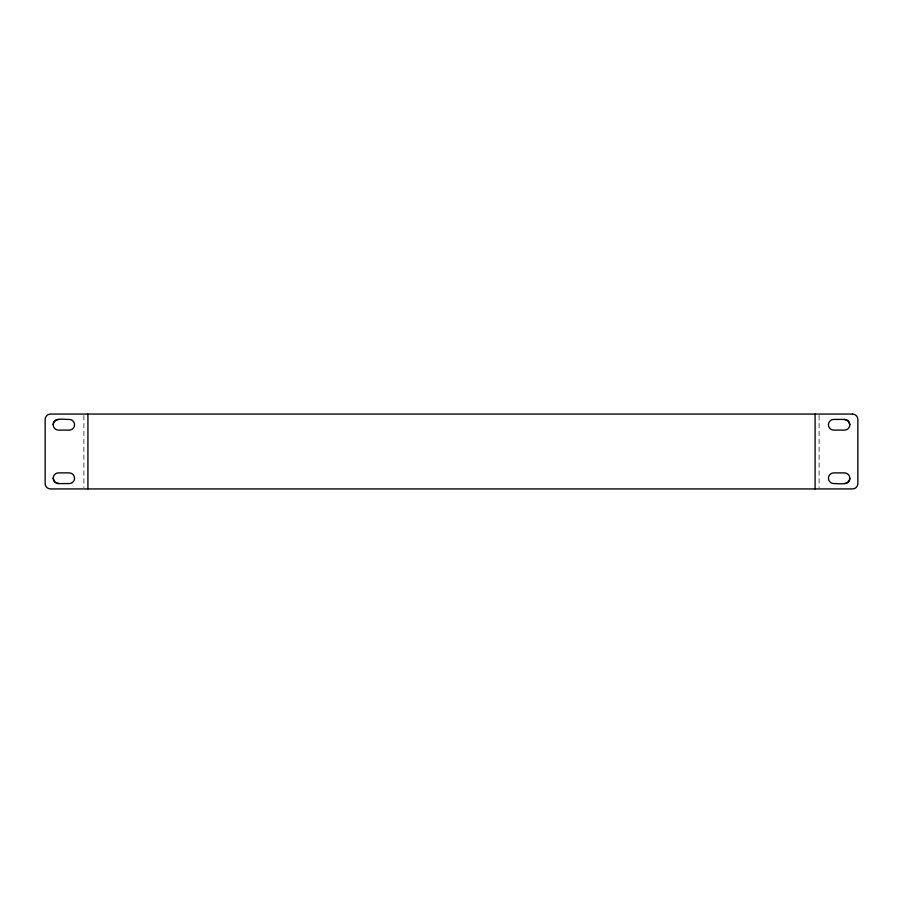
<?xml version="1.0" encoding="UTF-8"?>
<svg xmlns="http://www.w3.org/2000/svg" width="903" height="903" viewBox="0 0 903 903"><rect width="100%" height="100%" fill="white"/><g stroke="black" fill="none" stroke-linecap="round" stroke-linejoin="round"><path stroke-width="0.68" stroke-dasharray="4.51 3.39" d="M819.089 415.459L819.089 487.541M83.911 415.459L83.911 487.541"/><path stroke-width="1.35" d="M53.175 424.771C53.751 416.915 64.282 419.703 69.215 419.421A5.35 5.35 0 0 1 74.565 424.771A5.35 5.35 0 0 1 69.215 430.11L58.526 430.11A5.35 5.35 0 0 1 53.175 424.771A5.35 5.35 0 0 1 58.526 419.421M849.825 478.229C849.249 486.085 838.718 483.297 833.785 483.579A5.35 5.35 0 0 1 828.435 478.229A5.35 5.35 0 0 1 833.785 472.89L844.474 472.89A5.35 5.35 0 0 1 849.825 478.229A5.35 5.35 0 0 1 844.474 483.579M844.474 419.421L833.785 419.421A5.35 5.35 0 0 0 828.435 424.771A5.35 5.35 0 0 0 833.785 430.11L844.474 430.11A5.35 5.35 0 0 0 849.825 424.771L848.256 420.99L844.474 419.421A5.35 5.35 0 0 1 849.825 424.771M58.526 483.579L69.215 483.579A5.35 5.35 0 0 0 74.565 478.229A5.35 5.35 0 0 0 69.215 472.89L58.526 472.89A5.35 5.35 0 0 0 53.175 478.229L54.744 482.01L58.526 483.579A5.35 5.35 0 0 1 53.175 478.229M815.082 414.071L815.082 488.929M87.918 414.071L87.918 488.929M852.5 414.071L50.5 414.071A5.35 5.35 0 0 0 45.15 419.421L45.15 483.579A5.35 5.35 0 0 0 50.5 488.929L852.5 488.929A5.35 5.35 0 0 0 857.85 483.579L857.85 419.421A5.35 5.35 0 0 0 852.5 414.071"/></g></svg>
